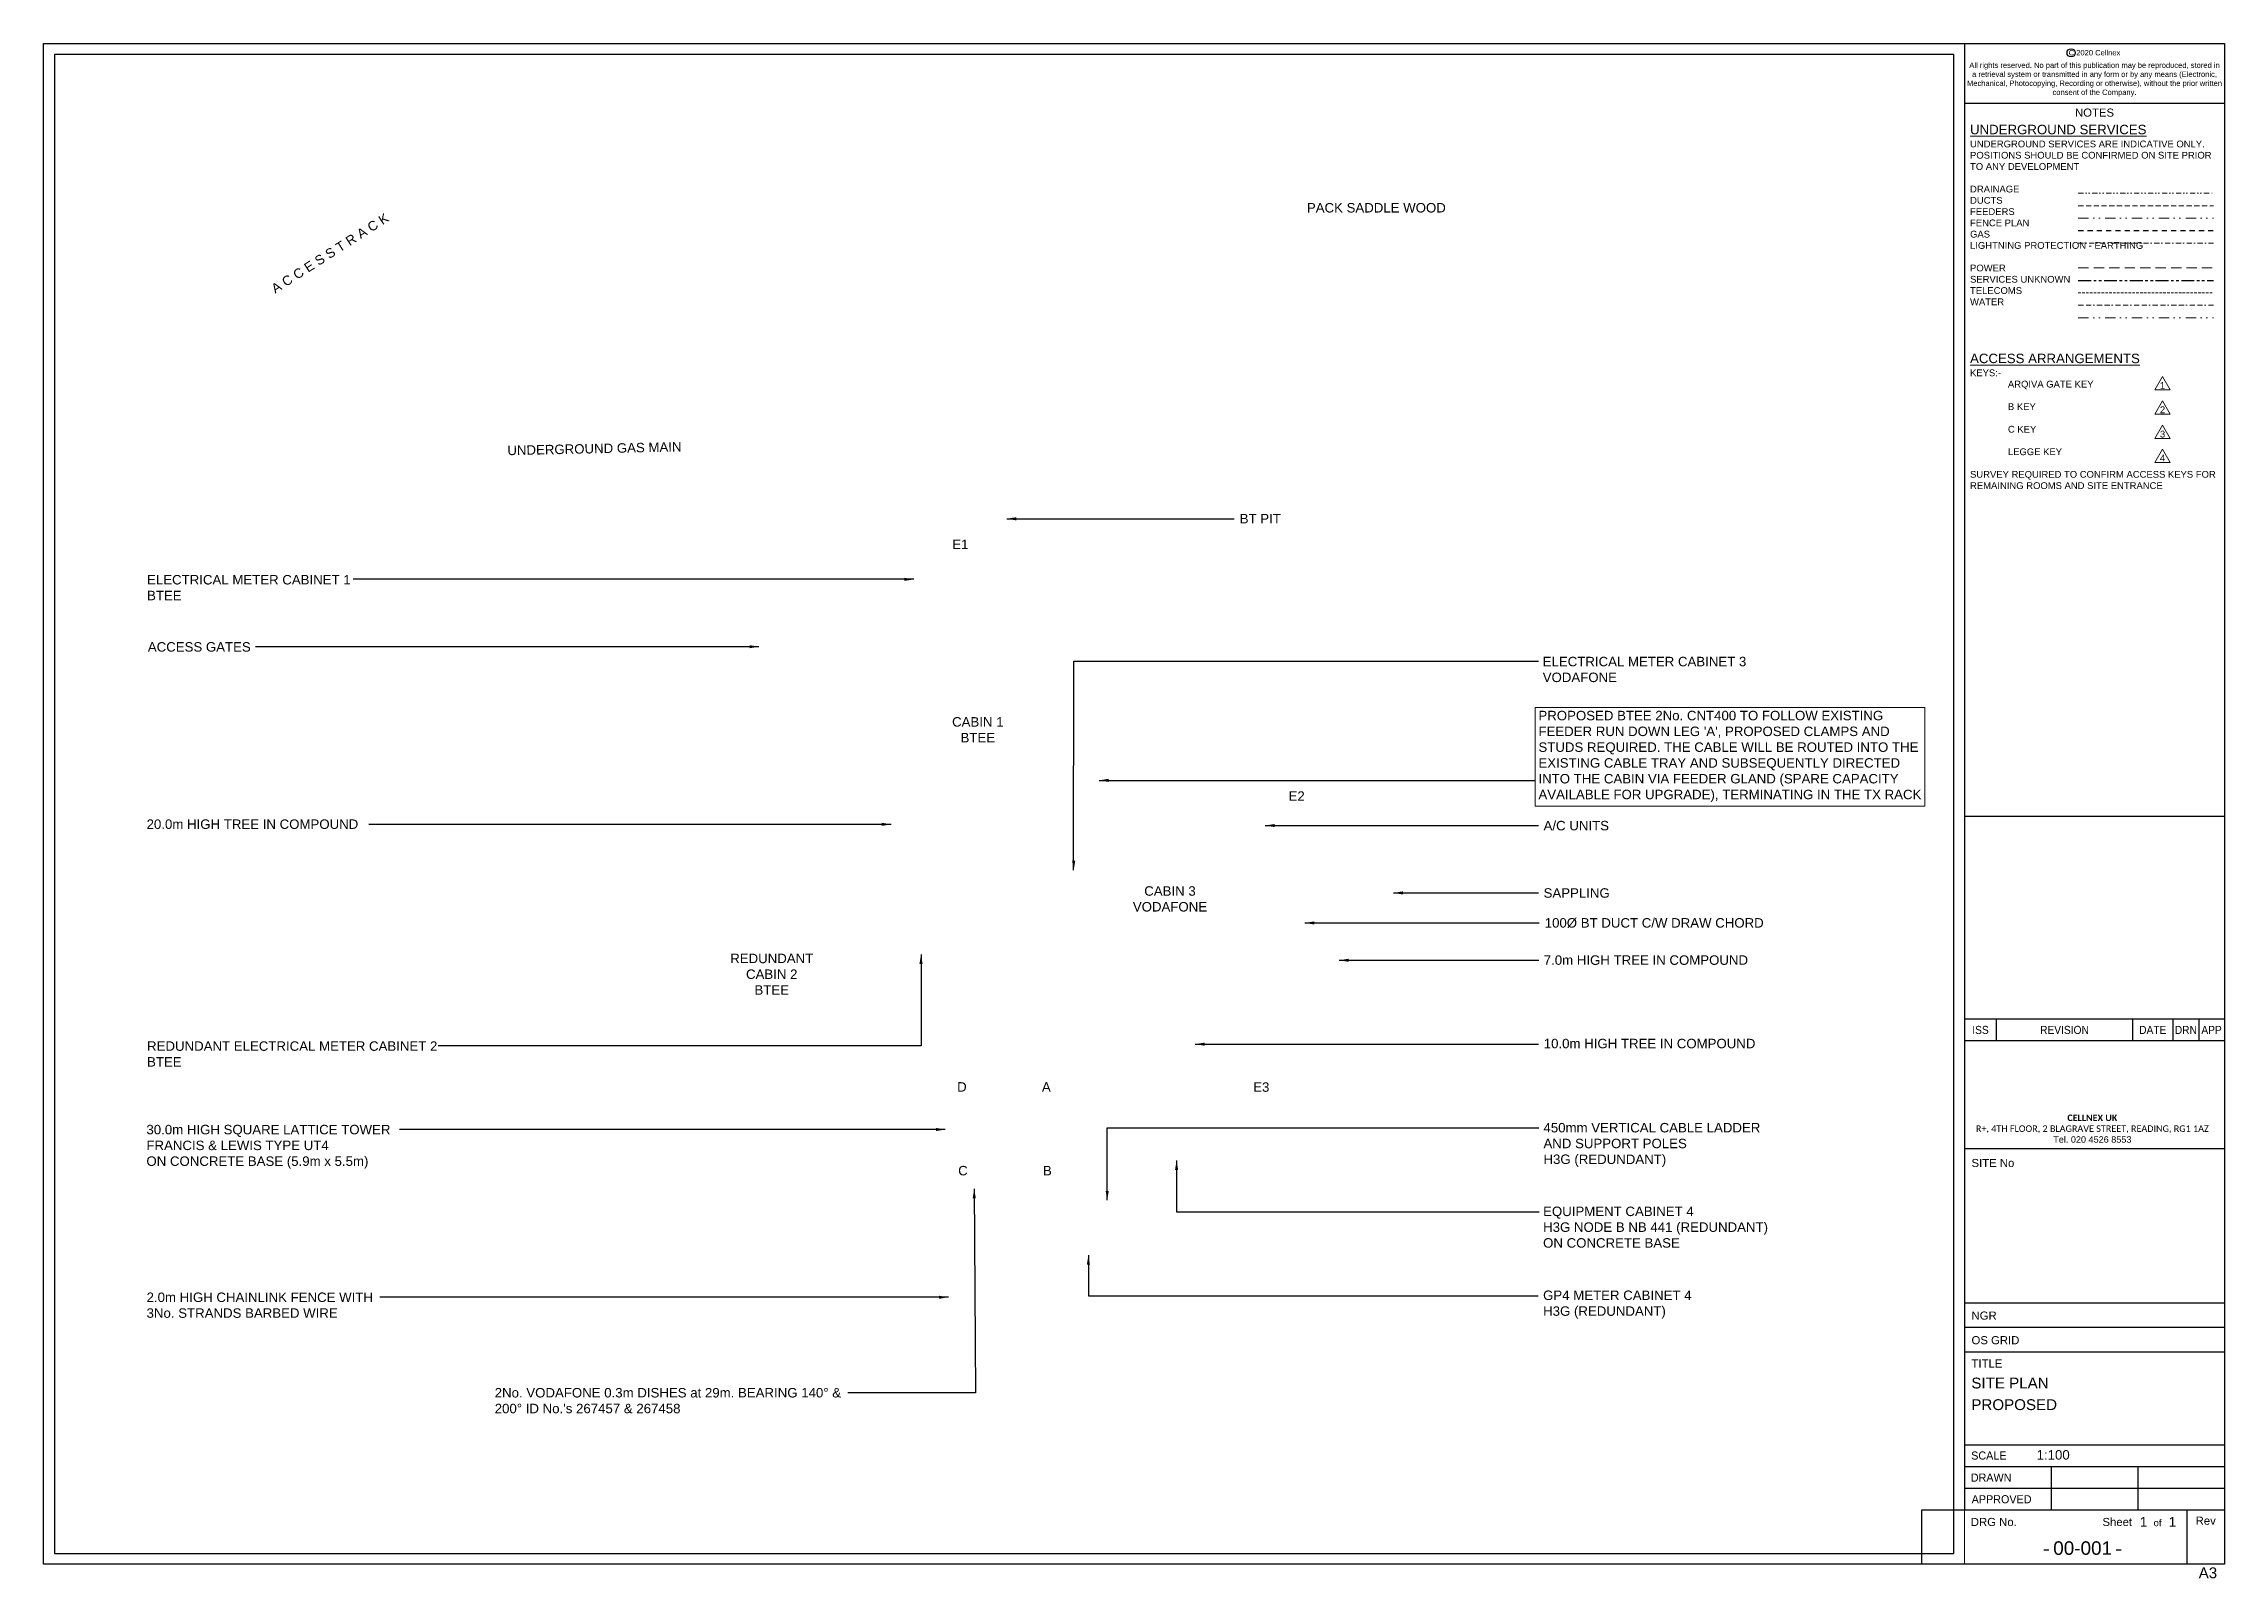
# Paper-space layout '00-001 SITE PLAN PROPOSED' of a CAD drawing. Header units: millimetres. Extents: x 0 to 403, y -3 to 281.
import ezdxf
from ezdxf.enums import TextEntityAlignment as Align

# ---------------------------------------------------------------- set-up
doc = ezdxf.new("R2010")
doc.units = ezdxf.units.MM
doc.header["$LTSCALE"] = 30
for name, pattern in [('BORDER2', [22.225, 6.35, -3.175, 6.35, -3.175, 0, -3.175]), ('DASHDOT2', [12.7, 6.35, -3.175, 0, -3.175]), ('DASHED', [19.05, 12.7, -6.35]), ('DIVIDE', [31.75, 12.7, -6.35, 0, -6.35, 0, -6.35]), ('DIVIDE2', [15.875, 6.35, -3.175, 0, -3.175, 0, -3.175]), ('FENCELINE1', [36.83, 6.35, -2.54, -2.54, 25.4]), ('HIDDEN', [9.525, 6.35, -3.175]), ('HIDDEN2', [4.7625, 3.175, -1.5875]), ('PHANTOM2', [31.75, 15.875, -3.175, 3.175, -3.175, 3.175, -3.175])]:
    doc.linetypes.add(name, pattern=pattern)
for name, color, linetype, lineweight in [('BORDER', 7, 'Continuous', 25), ('DRAINAGE', 7, 'DIVIDE2', 15), ('DUCTS', 7, 'HIDDEN', 9), ('FEEDERS', 7, 'DIVIDE', 9), ('FENCE PLAN', 7, 'FENCELINE1', 25), ('GAS', 7, 'DASHDOT2', 13), ('LIGHTNING PROTECTION - EARTHING', 7, 'DASHED', 13), ('POWER', 7, 'PHANTOM2', 30), ('SERVICES UNKNOWN', 7, 'HIDDEN2', 13), ('TELECOMS', 7, 'BORDER2', 20), ('TEXT AND DIMENSIONS', 7, 'Continuous', 13), ('WATER', 7, 'DIVIDE', 20)]:
    doc.layers.add(name, color=color, linetype=linetype, lineweight=lineweight)
doc.layers.add('VIEWPORTS', color=7, linetype='Continuous', plot=False)
doc.styles.add('textstyle3', font='arial.ttf')
doc.styles.add('textstyle4', font='arial.ttf', dxfattribs={"width": 0.9})
doc.styles.add('textstyle5', font='arial.ttf', dxfattribs={"width": 0.95})
doc.dimstyles.new('QCADDimStyle', dxfattribs={"dimtxt": 1.75, "dimasz": 1.75, "dimexe": 1.75, "dimexo": 1.75, "dimgap": 0.75, "dimtad": 1, "dimtoh": 1, "dimzin": 12, "dimdsep": 46, "dimtxsty": 'Standard', "dimcen": 0.09, "dimclrt": 256, "dimazin": 3, "dimtfac": 1, "dimtdec": 4, "dimtofl": 0, "dimtmove": 2, "dimatfit": 3, "dimfxl": 1, "dimtolj": 1, "dimtzin": 0, "dimarcsym": 0})

# ---------------------------------------------------------------- blocks, each defined once
blk = doc.blocks.new('CELLNEX A3MAS')
at = {"layer": 'BORDER'}
for p, q in [((0, 281), (403, 281)), ((0, 0), (0, 281)), ((355, 281), (355, 10)), ((403, 281), (403, 0)), ((355, 270), (403, 270)), ((355, 138.24), (403, 138.24)), ((403, 100.74), (355, 100.74)), ((403, 96.74), (355, 96.74)), ((360.85, 100.74), (360.85, 96.74)), ((386.04, 100.74), (386.04, 96.74)), ((393.5, 100.74), (393.5, 96.74)), ((398.25, 100.74), (398.25, 96.74)), ((403, 76.74), (355, 76.74)), ((403, 48.21), (355, 48.21)), ((403, 43.71), (355, 43.71)), ((403, 39.21), (355, 39.21)), ((403, 22), (355, 22)), ((403, 18), (355, 18)), ((371, 18), (371, 10)), ((387, 18), (387, 10)), ((403, 14), (355, 14)), ((403, 10), (347, 10)), ((347, 10), (347, 0)), ((396.05, 10), (396.05, 0)), ((403, 0), (0, 0))]:
    blk.add_line(p, q, dxfattribs=at)
at = {"layer": 'BORDER', "const_width": 0.25}
for points in [[(369.61, 2.64), (370.61, 2.64)], [(382.95, 2.64), (383.95, 2.64)]]:
    blk.add_lwpolyline(points, dxfattribs=at)
at = {"layer": 'BORDER'}
blk.add_circle((374.68, 279.3), 0.764, dxfattribs=at)
at = {"layer": 'BORDER', "style": 'textstyle3'}
blk.add_text('NOTES', height=1.5, dxfattribs=at).set_placement((379, 267.5), align=Align.CENTER)
at = {"layer": 'BORDER'}
for s, style, width, p in [('ISS', 'textstyle4', 0.9, (357.93, 98.73)), ('REVISION', 'textstyle4', 0.9, (373.45, 98.73)), ('DATE', 'textstyle4', 0.9, (389.77, 98.73)), ('DRN', 'textstyle4', 0.9, (395.88, 98.73)), ('APP', 'textstyle4', 0.9, (400.63, 98.73)), ('DRAWN', 'textstyle5', 0.95, (359.9, 16)), ('APPROVED', 'textstyle5', 0.95, (361.83, 12))]:
    blk.add_text(s, height=1.5, dxfattribs=dict(at, style=style, width=width)).set_placement(p, align=Align.MIDDLE_CENTER)
at = {"layer": 'BORDER', "style": 'textstyle3'}
for s, p in [('SITE No', (356.27, 73.39)), ('NGR', (356.27, 45.19)), ('OS GRID', (356.27, 40.64)), ('TITLE', (356.27, 36.33)), ('DRG No.', (356.14, 7.05))]:
    blk.add_text(s, height=1.5, dxfattribs=at).set_placement(p)
at = {"layer": 'BORDER', "style": 'textstyle5', "width": 0.95}
blk.add_text('SCALE', height=1.5, dxfattribs=at).set_placement((356.21, 19.33))
at = {"layer": 'BORDER', "style": 'textstyle3'}
for s, height, p in [('Sheet', 1.5, (383.21, 7.83)), ('of', 1.25, (390.65, 7.67)), ('Rev', 1.5, (399.55, 8.03))]:
    blk.add_text(s, height=height, dxfattribs=at).set_placement(p, align=Align.MIDDLE)
for s, insert, char_height, attachment_point in [('C 2020 Cellnex', (379, 279.82), 1, 2), ('A3', (399.96, -1.61), 2, 5)]:
    blk.add_mtext(s, dxfattribs=dict(at, insert=insert, char_height=char_height, attachment_point=attachment_point))
at = {"layer": 'BORDER', "attachment_point": 1, "style": 'textstyle3'}
for s, insert, char_height, width in [('\\pxqc;All rights reserved. No part of this publication may be reproduced, stored in a retrieval system or transmitted in any form or by any means (Electronic, Mechanical, Photocopying, Recording or otherwise), without the prior written consent of the Company.', (355.5, 277.51), 1, 47), ('\\pxsm1,qc;{\\fCalibri|b1|i0|c0|p34;CELLNEX UK\\P\\fCalibri|b0|i0|c0|p34;R+, 4TH FLOOR, 2 BLAGRAVE STREET, READING, RG1 1AZ \\P}Tel. 020 4526 8553', (356.94, 83.09), 1.2, 43.3154)]:
    blk.add_mtext(s, dxfattribs=dict(at, insert=insert, char_height=char_height, width=width))
at = {"layer": 'BORDER', "style": 'textstyle3'}
for tag, p, height in [('TITLE1', (356.24, 32.48), 2), ('TITLE2', (356.24, 28.48), 2), ('TITLE3', (356.24, 24.48), 2), ('SCALE', (368.3, 19.33), 1.75)]:
    blk.add_attdef(tag, p, '', height=height, dxfattribs=at)
for tag, height, p in [('SHTNO', 1.8, (388.07, 7.83)), ('SHTOF', 1.8, (393.4, 7.83)), ('USERIDCATEGORY', 2.5, (376.81, 2.98))]:
    blk.add_attdef(tag, text='', height=height, dxfattribs=at).set_placement(p, align=Align.MIDDLE)

psp = doc.layouts.new('00-001 SITE PLAN PROPOSED')

# ---------------------------------------------------------------- linework, layer by layer
at = {"layer": 'DRAINAGE', "ltscale": 0.005}
psp.add_line((376, 253.34), (401, 253.34), dxfattribs=at)
at = {"layer": 'DUCTS', "ltscale": 0.005}
psp.add_line((376, 251.04), (401, 251.04), dxfattribs=at)
at = {"layer": 'FEEDERS', "linetype": 'DIVIDE', "ltscale": 0.005}
psp.add_line((376, 248.74), (401, 248.74), dxfattribs=at)
at = {"layer": 'FENCE PLAN', "ltscale": 0.005}
psp.add_line((376, 246.44), (401, 246.44), dxfattribs=at)
at = {"layer": 'GAS', "ltscale": 0.005}
psp.add_line((376, 244.14), (401, 244.14), dxfattribs=at)
at = {"layer": 'LIGHTNING PROTECTION - EARTHING', "ltscale": 0.005}
psp.add_line((376, 239.54), (401, 239.54), dxfattribs=at)
at = {"layer": 'POWER', "ltscale": 0.005}
psp.add_line((376, 237.24), (401, 237.24), dxfattribs=at)
at = {"layer": 'SERVICES UNKNOWN', "ltscale": 0.005}
psp.add_line((376, 234.94), (401, 234.94), dxfattribs=at)
at = {"layer": 'TELECOMS', "ltscale": 0.005}
psp.add_line((376, 232.64), (401, 232.64), dxfattribs=at)
at = {"layer": 'TEXT AND DIMENSIONS'}
for points in [[(390.14, 217.01), (391.57, 219.49), (392.99, 217.01)], [(390.14, 212.51), (391.57, 214.98), (392.99, 212.51)], [(390.14, 208.01), (391.57, 210.48), (392.99, 208.01)], [(390.14, 203.59), (391.57, 206.06), (392.99, 203.59)], [(275.63, 140.06), (275.63, 158.32), (347.62, 158.32), (347.62, 140.06)]]:
    psp.add_lwpolyline(points, close=True, dxfattribs=at)
at = {"layer": 'VIEWPORTS'}
psp.add_lwpolyline([(2, 279), (2, 2), (282, 2), (282, 2), (353, 2), (353, 279)], close=True, dxfattribs=at)
at = {"layer": 'WATER', "ltscale": 0.005}
psp.add_line((376, 230.34), (401, 230.34), dxfattribs=at)

# ---------------------------------------------------------------- block references
at = {"layer": 'BORDER'}
psp.add_blockref('CELLNEX A3MAS', (0, 0), dxfattribs=at).add_auto_attribs({'USERIDCATEGORY': '00-001', 'SCALE': '1:100', 'SHTNO': '1', 'SHTOF': '1', 'TITLE1': 'SITE PLAN', 'TITLE2': 'PROPOSED'})

# ---------------------------------------------------------------- texts
at = {"layer": 'LIGHTNING PROTECTION - EARTHING', "char_height": 1.75, "width": 2.7425, "attachment_point": 1, "style": 'textstyle3'}
for s, insert in [('E1', (167.91, 189.34)), ('E2', (230.06, 142.82)), ('E3', (223.53, 89.05))]:
    psp.add_mtext(s, dxfattribs=dict(at, insert=insert))
at = {"layer": 'TEXT AND DIMENSIONS', "char_height": 1.75, "attachment_point": 1, "style": 'textstyle3'}
for s, insert, width in [('{\\LUNDERGROUND SERVICES\\P\\H0.7143x;\\lUNDERGROUND SERVICES ARE INDICATIVE ONLY. POSITIONS SHOULD BE CONFIRMED ON SITE PRIOR TO ANY DEVELOPMENT\\P\\PDRAINAGE\\PDUCTS\\PFEEDERS\\PFENCE PLAN\\PGAS\\PLIGHTNING PROTECTION - EARTHING\\P\\PPOWER\\PSERVICES UNKNOWN\\PTELECOMS\\PWATER}', (356, 266), 46), ('PACK SADDLE WOOD', (233.45, 251.54), 26.2472), ('{\\LACCESS ARRANGEMENTS\\P\\H0.7143x;\\lKEYS:-\\P^IARQIVA GATE KEY\\P\\P^IB KEY\\P\\P^IC KEY\\P\\P^ILEGGE KEY\\P\\PSURVEY REQUIRED TO CONFIRM ACCESS KEYS FOR REMAINING ROOMS AND SITE ENTRANCE}', (356, 223.7), 46), ('BT PIT', (221.04, 194.09), 55.6136), ('ELECTRICAL METER CABINET 1\\PBTEE', (19.12, 182.8), 40.1814), ('ACCESS GATES', (19.26, 170.39), 19.434), ('ELECTRICAL METER CABINET 3\\PVODAFONE', (277.03, 167.68), 40.1814), ("PROPOSED BTEE 2No. CNT400 TO FOLLOW EXISTING FEEDER RUN DOWN LEG 'A', PROPOSED CLAMPS AND STUDS REQUIRED. THE CABLE WILL BE ROUTED INTO THE EXISTING CABLE TRAY AND SUBSEQUENTLY DIRECTED INTO THE CABIN VIA FEEDER GLAND (SPARE CAPACITY AVAILABLE FOR UPGRADE), TERMINATING IN THE TX RACK", (276.24, 157.7), 70.6561), ('\\pxqc;CABIN 1 BTEE', (167.68, 156.53), 9.9142), ('20.0m HIGH TREE IN COMPOUND', (19.03, 137.63), 39.7462), ('A/C UNITS', (277.19, 137.36), 13.4619), ('\\pxqc;CABIN 3 VODAFONE', (203.19, 125.28), 9.9142), ('SAPPLING', (277.19, 124.91), 13.6047), ('100%%C BT DUCT C/W DRAW CHORD', (277.4, 119.39), 55.6136), ('\\pxqc;REDUNDANT CABIN 2 BTEE', (129.6, 112.82), 9.9142), ('7.0m HIGH TREE IN COMPOUND', (277.22, 112.51), 38.3622), ('10.0m HIGH TREE IN COMPOUND', (277.22, 97.09), 39.4891), ('\\pxqc;D', (168.97, 89.08), 1.4599), ('\\pxqc;A', (184.57, 89.08), 1.4599), ('30.0m HIGH SQUARE LATTICE TOWER\\PFRANCIS & LEWIS TYPE UT4\\PON CONCRETE BASE (5.9m x 5.5m)', (19, 81.19), 46.715), ('450mm VERTICAL CABLE LADDER AND SUPPORT POLES \\PH3G (REDUNDANT) ', (277.17, 81.54), 40.828), ('\\pxqc;C', (169.16, 73.6), 1.4599), ('\\pxqc;B', (184.76, 73.6), 1.4599), ('EQUIPMENT CABINET 4\\PH3G NODE B NB 441 (REDUNDANT) \\PON CONCRETE BASE ', (277.1, 66.08), 42.9747), ('2.0m HIGH CHAINLINK FENCE WITH 3No. STRANDS BARBED WIRE', (19.03, 50.2), 42.5816), ('GP4 METER CABINET 4 H3G (REDUNDANT)', (277.1, 50.57), 28.6462), ("2No. VODAFONE 0.3m DISHES at 29m. BEARING 140%%D & 200%%D ID No.'s 267457 & 267458", (83.36, 32.56), 69.2121)]:
    psp.add_mtext(s, dxfattribs=dict(at, insert=insert, width=width))
for s, insert, width, rotation in [('A C C E S S T R A C K', (41.86, 236.25), 26.6053, 32.5799), ('UNDERGROUND GAS MAIN', (85.68, 206.69), 40.1814, 1.2299)]:
    psp.add_mtext(s, dxfattribs=dict(at, insert=insert, width=width, rotation=rotation))
at = {"layer": 'TEXT AND DIMENSIONS', "style": 'textstyle3'}
for s, insert, char_height, attachment_point in [('1', (391.57, 217.84), 1.25, 5), ('2', (391.57, 213.33), 1.25, 5), ('3', (391.57, 208.83), 1.25, 5), ('4', (391.57, 204.41), 1.25, 5), ('REDUNDANT ELECTRICAL METER CABINET 2\\PBTEE', (19.12, 96.62), 1.75, 1)]:
    psp.add_mtext(s, dxfattribs=dict(at, insert=insert, char_height=char_height, attachment_point=attachment_point))

# ---------------------------------------------------------------- leaders
at = {"layer": 'TEXT AND DIMENSIONS'}
for points in [[(177.98, 193.19), (220.04, 193.19)], [(160.83, 182), (57.21, 182)], [(132.2, 169.55), (39.16, 169.55)], [(190.35, 128.24), (190.41, 166.86), (276.24, 166.86)], [(195.04, 144.85), (275.69, 144.85)], [(156.62, 136.72), (60.08, 136.72)], [(225.74, 136.5), (276.24, 136.5)], [(249.44, 124.05), (276.24, 124.05)], [(233.07, 118.5), (276.4, 118.5)], [(162.14, 112.68), (162.14, 95.82), (72.91, 95.82)], [(239.44, 111.6), (276.31, 111.6)], [(212.82, 96.1), (276.26, 96.1)], [(166.63, 80.33), (65.74, 80.33)], [(196.55, 67.24), (196.55, 80.61), (276.32, 80.61)], [(209.37, 74.6), (209.37, 65.11), (276.39, 65.11)], [(171.97, 69.38), (172.18, 31.66), (148.59, 31.66)], [(193.07, 57.09), (193.07, 49.61), (276.2, 49.61)], [(167.19, 49.33), (62.12, 49.33)]]:
    psp.add_leader(points, dimstyle='QCADDimStyle', dxfattribs=at)

# ---------------------------------------------------------------- viewports
at = {"layer": 'VIEWPORTS'}
for center, size, view_center_point, view_height, status in [((177.5, 140.5), (351, 277), (184891.7, -108644.2), 27700, 4), ((379, 38.37), (48, 76.739), (24, -50.12), 76.739, 3)]:
    psp.add_viewport(center=center, size=size, view_center_point=view_center_point, view_height=view_height, status=status, dxfattribs=at)
psp.add_viewport(center=(379, 117.49), size=(48, 41.5), view_center_point=(24, 16.7), view_height=41.5, dxfattribs=at)

doc.saveas('drawing.dxf')
